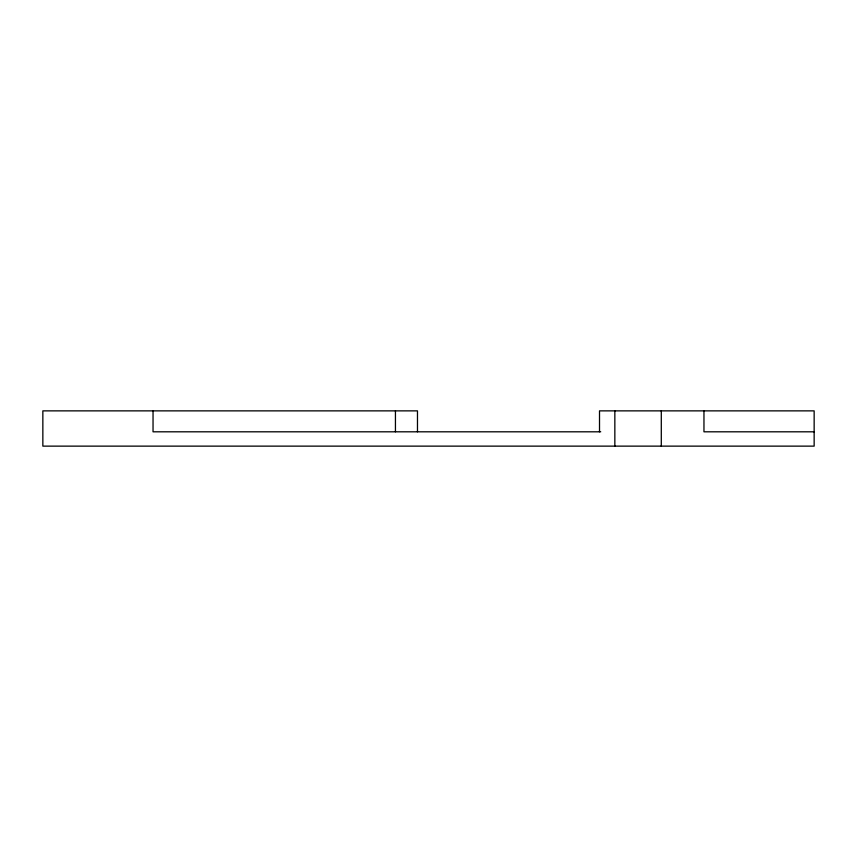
<?xml version="1.0" encoding="UTF-8"?>
<svg xmlns="http://www.w3.org/2000/svg" width="857" height="857" viewBox="0 0 857 857"><rect width="100%" height="100%" fill="white"/><g stroke="black" fill="none" stroke-linecap="round" stroke-linejoin="round"><path stroke-width="1.29" d="M600.725 431.81L153.039 431.81L153.039 410.867M814.15 431.81L703.961 431.81L703.961 410.867M661.293 410.867L661.293 446.133M614.844 410.867L614.844 446.133M599.514 431.81L599.514 410.867L814.15 410.867L814.15 446.133L42.85 446.133L42.85 410.867L417.477 410.867L417.477 431.81M395.441 410.867L395.441 431.81"/></g></svg>
